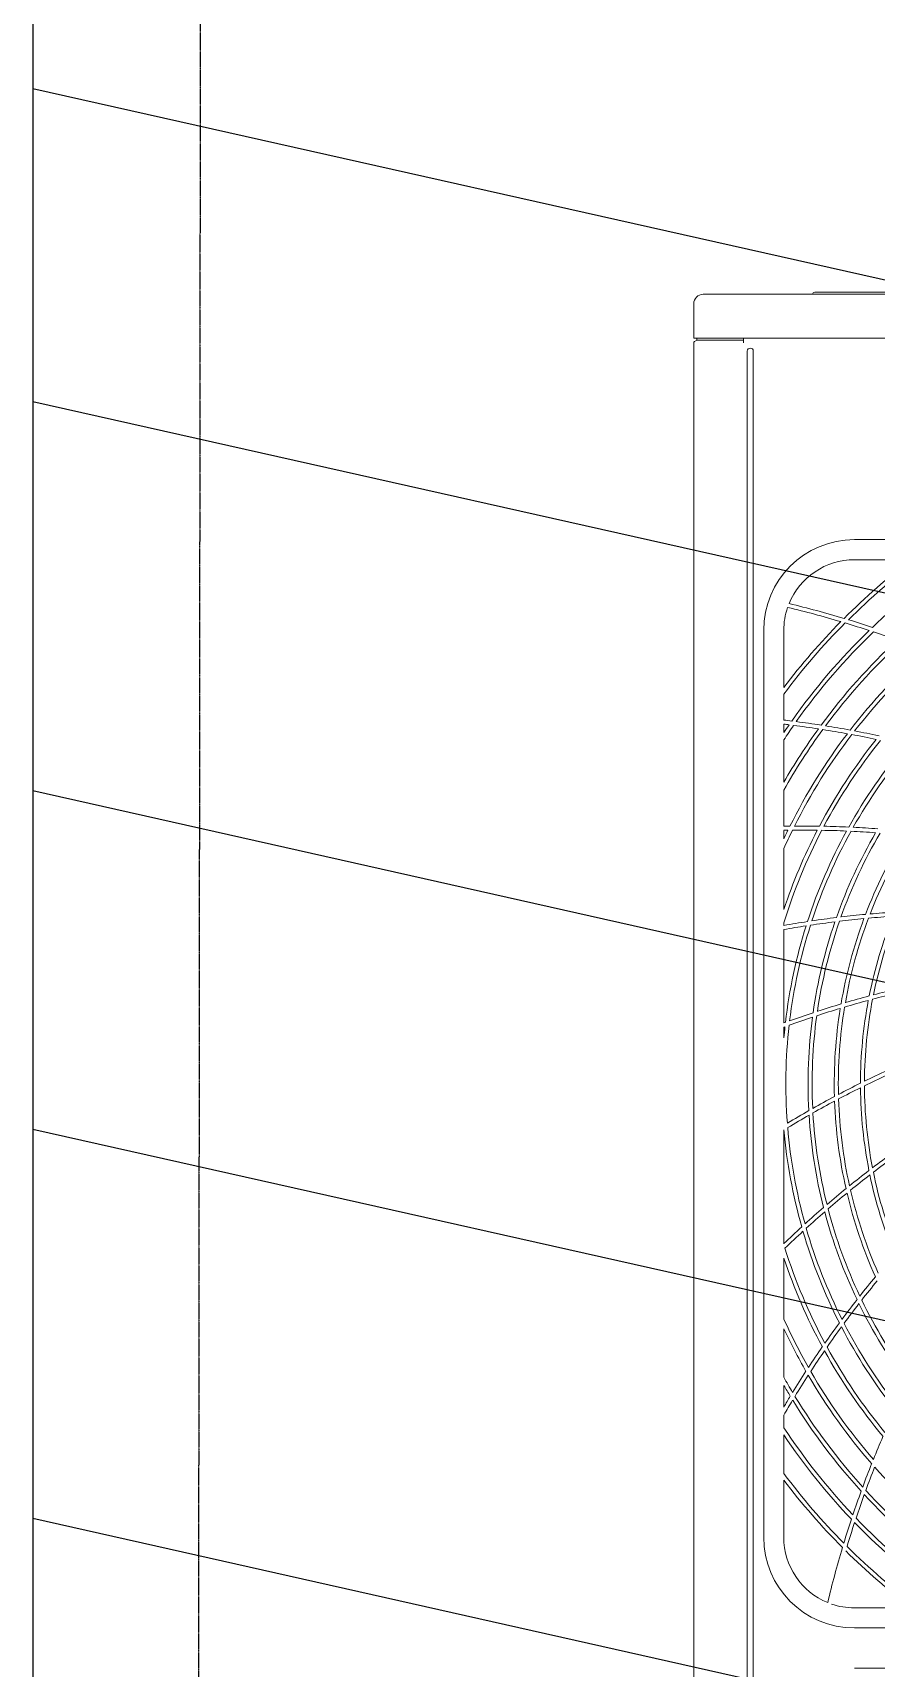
# Model space of a CAD drawing. Header units: millimetres. Extents: x -5096 to 255006, y -2833 to 77941.
# Drawn here: x 212116 to 213219, y 35861 to 38000 of the extents above; entities that cross this region are included whole.
import ezdxf

# ---------------------------------------------------------------- set-up
doc = ezdxf.new("R2010")
doc.units = ezdxf.units.MM
doc.linetypes.add('DASH', pattern=[0.35, 0.25, -0.1])
doc.layers.add('图框', color=7, linetype='Continuous', lineweight=0)

# ---------------------------------------------------------------- blocks, each defined once
blk = doc.blocks.new('A$C502410BE')
for p, q in [((13107.1, 12712), (13107.1, 5051.5)), ((13107.1, 9411.7), (17187.6, 8495.4)), ((13107.1, 9002.3), (17187.6, 8086)), ((13107.1, 8493.4), (17187.6, 7577)), ((13107.1, 8050.8), (17187.6, 7134.5)), ((13107.1, 7541.8), (17187.6, 6625.5))]:
    blk.add_line(p, q)
at = {"linetype": 'DASH'}
blk.add_line((13329.7, 12712), (13321.4, 5051.5), dxfattribs=at)
at = {"layer": '图框', "color": 1, "linetype": 'Continuous'}
for p, q in [((13984, 9142.5), (14031.5, 9142.5)), ((14031.5, 9142.5), (16282.4, 9142.5)), ((14129.8, 9145.2), (14168.5, 9145.2)), ((14168.5, 9145.2), (16145.4, 9145.2)), ((13971.6, 9085.3), (13971.6, 9130.1)), ((13971.6, 9085.3), (14031.5, 9085.3)), ((13971.6, 5664.1), (13971.6, 9079.1)), ((13971.6, 9079.1), (13971.6, 9079.1)), ((13972.5, 9080.6), (13975.6, 9082.7)), ((13975.6, 9082.7), (13975.6, 9085.3)), ((14036.7, 9082.7), (13975.6, 9082.7)), ((14031.5, 9085.3), (16282.4, 9085.3)), ((14036.7, 9082.7), (14036.7, 9085.3)), ((14036.7, 9080.6), (14036.7, 9082.7)), ((14036.7, 9080.6), (14036.7, 9079.1)), ((14036.7, 9079.1), (14036.7, 9079.1)), ((14036.7, 9079.1), (14036.8, 9079.1)), ((14036.8, 9082.7), (14036.8, 9085.3)), ((14036.8, 9080.6), (14036.8, 9082.7)), ((14036.8, 9082.7), (14036.8, 9082.7)), ((14036.8, 9080.6), (14036.8, 9079.1)), ((14041.5, 5664.1), (14041.5, 9068.2)), ((14049.4, 5664.1), (14049.4, 9068.2)), ((15367.8, 8821.8), (14181.7, 8821.8)), ((14181.7, 8795.4), (14256.4, 8795.4)), ((14063.1, 8703.1), (14063.1, 7517)), ((14089.5, 8628.5), (14089.5, 8703.1)), ((14089.5, 8585.6), (14089.5, 8619.7)), ((14089.5, 8569.4), (14089.5, 8580.3)), ((14089.5, 8504.6), (14089.5, 8559.9)), ((14089.5, 8446.8), (14089.5, 8493.9)), ((14089.5, 8430.4), (14089.5, 8441.5)), ((14089.5, 8338), (14089.5, 8417.8)), ((14089.5, 8317.1), (14089.5, 8320.7)), ((14089.5, 8189.7), (14089.5, 8311.7)), ((14089.5, 8170.3), (14089.5, 8184)), ((14089.5, 7900.9), (14089.5, 8049.9)), ((14089.5, 7802.4), (14089.5, 7882.2)), ((14089.5, 7726.3), (14089.5, 7789.8)), ((14089.5, 7687.3), (14089.5, 7715.6)), ((14089.5, 7660.3), (14089.5, 7676.9)), ((14089.5, 7600.5), (14089.5, 7650.8)), ((14089.5, 7517), (14089.5, 7591.7)), ((14256.4, 7424.8), (14181.7, 7424.8)), ((14181.7, 7398.4), (15367.8, 7398.4)), ((15367.8, 7345.7), (14181.7, 7345.7))]:
    blk.add_line(p, q, dxfattribs=at)
for centre, radius, start, end in [((13984, 9130.1), 12.4, 90, 180), ((14129.8, 9142.5), 2.64, 90, 180), ((13973.5, 9079.1), 1.85, 123.6901, 180), ((14045.5, 9068.2), 3.95, 0, 180), ((14181.7, 8703.1), 118.6, 90, 180), ((14181.7, 8703.1), 92.3, 90, 157.7955), ((14774.8, 8110.1), 859.3, 127.1036, 134.9069), ((14774.8, 8110.1), 854, 126.6335, 134.7164), ((14774.8, 8110.1), 825, 123.8323, 133.6567), ((14181.7, 8703.1), 92.3, 161.0958, 180), ((13788.6, 7451.1), 1317.9, 73.4512, 76.5794), ((13788.6, 7451.1), 1323.2, 73.3281, 76.5506), ((14774.8, 8110.1), 859.3, 135.3061, 142.8964), ((14774.8, 8110.1), 854, 135.1178, 143.3665), ((13788.6, 7451.1), 1317.9, 71.7653, 73.1913), ((13788.6, 7451.1), 1323.2, 71.6445, 73.0686), ((14774.8, 8110.1), 825, 134.0708, 144.9067), ((14774.8, 8110.1), 819.7, 133.8782, 144.7118), ((14774.8, 8110.1), 790.7, 132.8064, 143.6261), ((14774.8, 8110.1), 785.5, 132.6091, 143.426), ((13788.6, 7451.1), 1317.9, 70.0861, 71.5065), ((14774.8, 8110.1), 756.5, 131.5083, 142.3099), ((14774.8, 8110.1), 751.2, 131.3052, 142.1039), ((13936.1, 7271.4), 1323.2, 82.8945, 83.3426), ((13936.1, 7271.4), 1317.9, 83.0153, 83.3158), ((14774.8, 8110.1), 825, 145.3208, 146.1677), ((14774.8, 8110.1), 819.7, 145.1282, 146.7215), ((13936.1, 7271.4), 1317.9, 81.3361, 82.7565), ((13936.1, 7271.4), 1323.2, 81.2173, 82.636), ((13936.1, 7271.4), 1323.2, 79.5459, 80.9598), ((14774.8, 8110.1), 790.7, 144.0564, 150.0736), ((14774.8, 8110.1), 785.5, 143.8591, 150.7485), ((14774.8, 8110.1), 756.5, 142.7583, 153.5599), ((14774.8, 8110.1), 751.2, 142.5552, 153.3539), ((14774.8, 8110.1), 722.2, 141.4205, 152.2022), ((13936.1, 7271.4), 1317.9, 79.6628, 81.0783), ((14774.8, 8110.1), 716.9, 141.2108, 151.9892), ((13936.1, 7271.4), 1317.9, 77.9948, 79.4059), ((13936.1, 7271.4), 1323.2, 77.8795, 79.2892), ((14774.8, 8110.1), 687.9, 140.0363, 150.7957), ((14774.8, 8110.1), 682.7, 139.8187, 150.5745), ((14115.8, 7123.9), 1323.2, 90.7959, 91.1407), ((14774.8, 8110.1), 722.2, 152.6705, 161.6053), ((14774.8, 8110.1), 751.2, 153.8052, 155.8225), ((14774.8, 8110.1), 716.9, 152.4608, 162.9174), ((14774.8, 8110.1), 756.5, 154.0083, 154.9479), ((14115.8, 7123.9), 1317.9, 90.9128, 91.1452), ((14115.8, 7123.9), 1317.9, 89.2448, 90.6559), ((14115.8, 7123.9), 1323.2, 89.1295, 90.5392), ((14774.8, 8110.1), 687.9, 151.2863, 162.0457), ((14774.8, 8110.1), 682.7, 151.0687, 161.8245), ((14115.8, 7123.9), 1317.9, 87.5812, 88.9886), ((14115.8, 7123.9), 1323.2, 87.4673, 88.8735), ((14774.8, 8110.1), 653.7, 149.8472, 160.5819), ((14774.8, 8110.1), 648.4, 149.6203, 160.351), ((14115.8, 7123.9), 1317.9, 85.9213, 87.3256), ((14115.8, 7123.9), 1323.2, 85.8083, 87.2119), ((14774.8, 8110.1), 619.4, 148.3432, 159.05), ((14774.8, 8110.1), 614.1, 148.1053, 158.8075), ((14320.9, 7014.3), 1323.2, 98.7173, 100.072), ((14320.9, 7014.3), 1317.9, 97.1713, 98.5756), ((14320.9, 7014.3), 1323.2, 97.0583, 98.4619), ((14774.8, 8110.1), 653.7, 161.0972, 171.8319), ((14774.8, 8110.1), 648.4, 160.8703, 171.601), ((14320.9, 7014.3), 1317.9, 95.5139, 96.9161), ((14320.9, 7014.3), 1323.2, 95.4017, 96.8033), ((14774.8, 8110.1), 619.4, 159.5932, 170.3), ((14774.8, 8110.1), 614.1, 159.3553, 170.0575), ((14320.9, 7014.3), 1317.9, 93.8582, 95.2591), ((14774.8, 8110.1), 585.1, 158.0116, 168.6869), ((14320.9, 7014.3), 1323.2, 93.7463, 95.147), ((14774.8, 8110.1), 579.9, 157.7604, 168.4305), ((14320.9, 7014.3), 1317.9, 98.8312, 100.1127), ((14774.8, 8110.1), 687.9, 162.5363, 173.2957), ((14774.8, 8110.1), 682.7, 162.3187, 173.0745), ((14543.4, 6946.8), 1323.2, 106.6517, 108.0533), ((14543.4, 6946.8), 1317.9, 105.1082, 106.5091), ((14543.4, 6946.8), 1323.2, 104.9963, 106.397), ((14774.8, 8110.1), 585.1, 169.2616, 179.9369), ((14774.8, 8110.1), 579.9, 169.0104, 179.6805), ((14543.4, 6946.8), 1317.9, 103.4529, 104.8536), ((14543.4, 6946.8), 1323.2, 103.3408, 104.7417), ((14543.4, 6946.8), 1317.9, 108.4213, 109.8256), ((14543.4, 6946.8), 1323.2, 108.3083, 109.7119), ((14774.8, 8110.1), 653.7, 172.3472, 183.0819), ((14774.8, 8110.1), 648.4, 172.1203, 182.851), ((14543.4, 6946.8), 1317.9, 106.7639, 108.1661), ((14774.8, 8110.1), 619.4, 170.8432, 181.55), ((14774.8, 8110.1), 614.1, 170.6053, 181.3075), ((14543.4, 6946.8), 1323.2, 109.9673, 110.0626), ((14774.8, 8110.1), 687.9, 173.7863, 174.9829), ((14543.4, 6946.8), 1317.9, 110.0812, 110.1463), ((14774.8, 8110.1), 682.7, 173.5687, 184.3245), ((14774.8, 6924), 1323.2, 116.2463, 117.647), ((14774.8, 6924), 1323.2, 114.5908, 115.9917), ((14774.8, 6924), 1317.9, 114.7029, 116.1036), ((14774.8, 8110.1), 579.9, 180.2604, 190.9305), ((14774.8, 6924), 1323.2, 117.9017, 119.3033), ((14774.8, 6924), 1317.9, 118.0139, 119.4161), ((14774.8, 8110.1), 619.4, 182.0932, 192.8), ((14774.8, 6924), 1317.9, 116.3582, 117.7591), ((14774.8, 8110.1), 614.1, 181.8553, 192.5575), ((14774.8, 8110.1), 585.1, 180.5116, 191.1869), ((14774.8, 6924), 1323.2, 119.5583, 120.9619), ((14774.8, 6924), 1317.9, 119.6713, 121.0756), ((14774.8, 8110.1), 653.7, 183.5972, 194.3319), ((14774.8, 8110.1), 648.4, 183.3703, 194.101), ((14774.8, 8110.1), 687.9, 185.0194, 195.7957), ((14774.8, 8110.1), 682.7, 184.8187, 195.5745), ((15006.2, 6946.8), 1323.2, 125.8408, 127.2417), ((15006.2, 6946.8), 1317.9, 125.9529, 127.3536), ((15006.2, 6946.8), 1323.2, 127.4963, 128.897), ((15006.2, 6946.8), 1317.9, 127.6082, 129.0091), ((14774.8, 8110.1), 585.1, 191.7616, 202.4369), ((14774.8, 8110.1), 579.9, 191.5104, 202.1805), ((15006.2, 6946.8), 1323.2, 129.1517, 130.5533), ((15006.2, 6946.8), 1317.9, 129.2639, 130.6661), ((14774.8, 8110.1), 619.4, 193.3432, 204.05), ((14774.8, 8110.1), 614.1, 193.1053, 203.8075), ((15006.2, 6946.8), 1323.2, 130.8083, 132.2119), ((15006.2, 6946.8), 1317.9, 130.9213, 132.3256), ((14774.8, 8110.1), 653.7, 194.8472, 205.5819), ((14774.8, 8110.1), 648.4, 194.6203, 205.351), ((15006.2, 6946.8), 1323.2, 132.4673, 133.853), ((15006.2, 6946.8), 1317.9, 132.5812, 133.9886), ((14774.8, 8110.1), 687.9, 196.2863, 207.0457), ((14774.8, 8110.1), 682.7, 196.0687, 206.8245), ((14774.8, 8110.1), 716.9, 197.4608, 208.2392), ((14774.8, 8110.1), 722.2, 198.3947, 208.4522), ((15228.7, 7014.3), 1323.2, 140.4017, 141.8033), ((15228.7, 7014.3), 1317.9, 140.5139, 141.9161), ((15228.7, 7014.3), 1323.2, 142.0583, 143.4619), ((15228.7, 7014.3), 1317.9, 142.1713, 143.5756), ((14774.8, 8110.1), 653.7, 206.0972, 216.8319), ((14774.8, 8110.1), 648.4, 205.8703, 216.601), ((14774.8, 8110.1), 751.2, 204.1775, 209.6039), ((14774.8, 8110.1), 756.5, 205.0521, 209.8099), ((15228.7, 7014.3), 1323.2, 143.7173, 145.1235), ((15228.7, 7014.3), 1317.9, 143.8312, 145.2386), ((14774.8, 8110.1), 687.9, 207.5363, 218.2957), ((14774.8, 8110.1), 682.7, 207.3187, 218.0745), ((15228.7, 7014.3), 1323.2, 145.3795, 146.7892), ((14774.8, 8110.1), 716.9, 208.7108, 219.4892), ((15228.7, 7014.3), 1317.9, 145.4948, 146.9059), ((14774.8, 8110.1), 722.2, 208.9205, 219.7022), ((14774.8, 8110.1), 785.5, 209.2515, 210.926), ((15228.7, 7014.3), 1323.2, 147.0459, 148.4598), ((15228.7, 7014.3), 1317.9, 147.1628, 148.5783), ((14774.8, 8110.1), 756.5, 210.2583, 221.0599), ((14774.8, 8110.1), 751.2, 210.0552, 220.8539), ((14774.8, 8110.1), 790.7, 209.9264, 211.1261), ((15228.7, 7014.3), 1323.2, 148.7173, 149.4258), ((14774.8, 8110.1), 785.5, 211.3591, 222.176), ((15228.7, 7014.3), 1317.9, 148.8361, 149.816), ((14774.8, 8110.1), 790.7, 211.5564, 222.3761), ((14774.8, 8110.1), 819.7, 213.2785, 223.4618), ((14774.8, 8110.1), 825, 213.8323, 223.6567), ((15433.7, 7123.9), 1323.2, 156.6295, 158.0392), ((14774.8, 8110.1), 854, 216.6335, 224.7164), ((15433.7, 7123.9), 1323.2, 158.2959, 159.7098), ((15433.7, 7123.9), 1317.9, 158.4128, 159.8283), ((14774.8, 8110.1), 756.5, 221.5083, 232.3099), ((14774.8, 8110.1), 859.3, 217.1036, 224.9069), ((15433.7, 7123.9), 1323.2, 159.9673, 161.386), ((15433.7, 7123.9), 1317.9, 160.0861, 161.5065), ((14774.8, 8110.1), 790.7, 222.8064, 233.6261), ((14774.8, 8110.1), 785.5, 222.6091, 233.426), ((15433.7, 7123.9), 1323.2, 161.6445, 163.0686), ((15433.7, 7123.9), 1317.9, 161.7653, 163.1913), ((14774.8, 8110.1), 825, 224.0708, 234.9067), ((14774.8, 8110.1), 819.7, 223.8782, 234.7118), ((14181.7, 7517), 118.6, 180, 270), ((14181.7, 7517), 92.3, 180, 247.7956), ((15433.7, 7123.9), 1323.2, 163.3281, 166.5506), ((14774.8, 8110.1), 859.3, 225.3061, 232.8964), ((14774.8, 8110.1), 854, 225.1178, 233.3665), ((14181.7, 7517), 92.3, 251.0958, 270)]:
    blk.add_arc(centre, radius, start, end, dxfattribs=at)

msp = doc.modelspace()

# ---------------------------------------------------------------- block references
msp.add_blockref('A$C502410BE', (199008.6, 28515))

doc.saveas('drawing.dxf')
